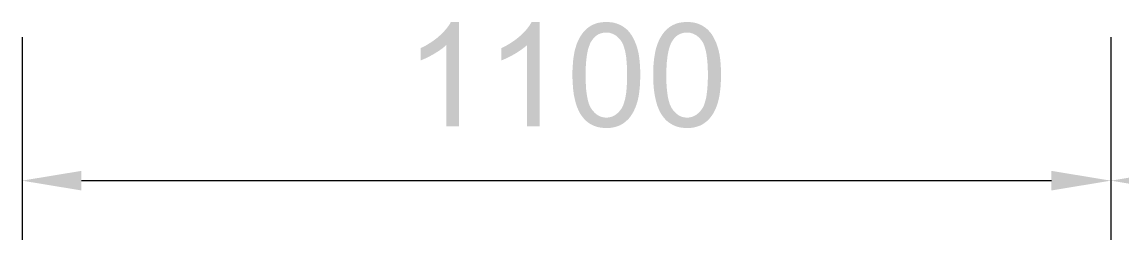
# Model space of a CAD drawing. Header units: millimetres. Extents: x -1336 to 24201, y -1370 to 16142.
# Drawn here: x 21751 to 22863, y 9740 to 9960 of the extents above; entities that cross this region are included whole.
import ezdxf

# ---------------------------------------------------------------- set-up
doc = ezdxf.new("R2010")
doc.units = ezdxf.units.MM
doc.layers.add('A-DIMS-MM', color=7, linetype='Continuous', lineweight=13)

msp = doc.modelspace()

# ---------------------------------------------------------------- hatches: boundary and pattern name
at = {"layer": 'A-DIMS-MM'}
h = msp.add_hatch(color=7, dxfattribs=at)
h.paths.add_polyline_path([(22192.5, 9855), (22179.6, 9855), (22179.6, 9937.2), (22178.4, 9936), (22177.1, 9934.9), (22175.7, 9933.8), (22174.2, 9932.7), (22172.6, 9931.6), (22171, 9930.5), (22169.2, 9929.4), (22167.4, 9928.3), (22165.5, 9927.2), (22163.7, 9926.2), (22161.9, 9925.3), (22160.2, 9924.4), (22158.5, 9923.6), (22156.9, 9922.9), (22155.3, 9922.2), (22153.8, 9921.6), (22153.8, 9934.1), (22156.5, 9935.4), (22159.1, 9936.7), (22161.5, 9938.2), (22163.9, 9939.7), (22166.3, 9941.3), (22168.5, 9942.9), (22170.7, 9944.6), (22172.7, 9946.4), (22174.7, 9948.2), (22176.5, 9950), (22178.1, 9951.8), (22179.6, 9953.5), (22181, 9955.3), (22182.2, 9957), (22183.3, 9958.7), (22184.2, 9960.4), (22192.5, 9960.4), (22192.5, 9855)])
h.paths.add_polyline_path([(22274.1, 9855), (22261.2, 9855), (22261.2, 9937.2), (22260, 9936), (22258.7, 9934.9), (22257.3, 9933.8), (22255.8, 9932.7), (22254.2, 9931.6), (22252.6, 9930.5), (22250.8, 9929.4), (22249, 9928.3), (22247.1, 9927.2), (22245.3, 9926.2), (22243.5, 9925.3), (22241.8, 9924.4), (22240.1, 9923.6), (22238.5, 9922.9), (22236.9, 9922.2), (22235.4, 9921.6), (22235.4, 9934.1), (22238.1, 9935.4), (22240.6, 9936.7), (22243.1, 9938.2), (22245.5, 9939.7), (22247.8, 9941.3), (22250.1, 9942.9), (22252.2, 9944.6), (22254.3, 9946.4), (22256.3, 9948.2), (22258.1, 9950), (22259.7, 9951.8), (22261.2, 9953.5), (22262.6, 9955.3), (22263.8, 9957), (22264.8, 9958.7), (22265.8, 9960.4), (22274.1, 9960.4), (22274.1, 9855)])
h.paths.add_polyline_path([(22307.1, 9906.8), (22307.1, 9909.1), (22307.1, 9911.3), (22307.2, 9913.5), (22307.3, 9915.6), (22307.5, 9917.7), (22307.6, 9919.7), (22307.8, 9921.7), (22308, 9923.6), (22308.3, 9925.4), (22308.6, 9927.2), (22308.9, 9929), (22309.2, 9930.6), (22309.6, 9932.2), (22310, 9933.8), (22310.5, 9935.3), (22310.9, 9936.8), (22311.4, 9938.2), (22311.9, 9939.5), (22312.5, 9940.8), (22313.1, 9942.1), (22313.7, 9943.3), (22314.3, 9944.5), (22315, 9945.7), (22315.7, 9946.8), (22316.4, 9947.9), (22317.2, 9948.9), (22317.9, 9949.9), (22318.8, 9950.9), (22319.6, 9951.8), (22320.5, 9952.6), (22321.4, 9953.5), (22322.3, 9954.3), (22323.3, 9955), (22324.3, 9955.7), (22325.3, 9956.4), (22326.3, 9957), (22327.4, 9957.5), (22328.5, 9958), (22329.7, 9958.5), (22330.8, 9958.9), (22332, 9959.3), (22333.3, 9959.6), (22334.5, 9959.8), (22335.8, 9960), (22337.2, 9960.2), (22338.5, 9960.3), (22339.9, 9960.4), (22341.3, 9960.4), (22343.4, 9960.4), (22345.4, 9960.2), (22347.4, 9960), (22349.3, 9959.6), (22351.1, 9959.1), (22352.8, 9958.5), (22354.5, 9957.8), (22356.2, 9957), (22357.7, 9956.1), (22359.2, 9955.1), (22360.6, 9954.1), (22362, 9952.9), (22363.3, 9951.6), (22364.5, 9950.2), (22365.6, 9948.8), (22366.7, 9947.2), (22367.7, 9945.6), (22368.6, 9943.8), (22369.5, 9942), (22370.4, 9940.1), (22371.2, 9938.1), (22371.9, 9936), (22372.6, 9933.9), (22373.2, 9931.6), (22373.5, 9930.4), (22373.8, 9929.2), (22374, 9927.9), (22374.2, 9926.6), (22374.4, 9925.2), (22374.6, 9923.8), (22374.8, 9922.3), (22375, 9920.8), (22375.1, 9919.2), (22375.2, 9917.6), (22375.3, 9915.9), (22375.4, 9914.2), (22375.5, 9912.4), (22375.5, 9910.6), (22375.6, 9908.7), (22375.6, 9906.8), (22375.5, 9904.5), (22375.5, 9902.3), (22375.4, 9900.1), (22375.3, 9898), (22375.2, 9895.9), (22375, 9893.9), (22374.8, 9892), (22374.6, 9890.1), (22374.4, 9888.2), (22374.1, 9886.5), (22373.8, 9884.7), (22373.4, 9883.1), (22373.1, 9881.5), (22372.7, 9879.9), (22372.2, 9878.4), (22371.8, 9877), (22371.3, 9875.6), (22370.8, 9874.2), (22370.2, 9872.9), (22369.6, 9871.6), (22369, 9870.4), (22368.4, 9869.2), (22367.7, 9868), (22367, 9866.9), (22366.3, 9865.8), (22365.6, 9864.8), (22364.8, 9863.8), (22364, 9862.8), (22363.1, 9861.9), (22362.2, 9861), (22361.3, 9860.2), (22360.4, 9859.4), (22359.5, 9858.7), (22358.5, 9858), (22357.4, 9857.3), (22356.4, 9856.7), (22355.3, 9856.1), (22354.2, 9855.6), (22353, 9855.2), (22351.9, 9854.8), (22350.7, 9854.4), (22349.4, 9854.1), (22348.1, 9853.8), (22346.8, 9853.6), (22345.5, 9853.4), (22344.1, 9853.3), (22342.7, 9853.2), (22341.3, 9853.2), (22339.5, 9853.3), (22337.6, 9853.4), (22335.9, 9853.6), (22334.1, 9853.9), (22332.5, 9854.3), (22330.9, 9854.7), (22329.3, 9855.3), (22327.8, 9855.9), (22326.3, 9856.7), (22324.9, 9857.5), (22323.5, 9858.4), (22322.2, 9859.3), (22321, 9860.4), (22319.7, 9861.5), (22318.6, 9862.8), (22317.5, 9864.1), (22316.2, 9865.8), (22315, 9867.6), (22313.9, 9869.6), (22312.9, 9871.7), (22312, 9873.9), (22311.1, 9876.2), (22310.4, 9878.7), (22309.7, 9881.3), (22309.1, 9884.1), (22308.5, 9886.9), (22308.1, 9889.9), (22307.7, 9893), (22307.5, 9896.3), (22307.3, 9899.6), (22307.1, 9903.2), (22307.1, 9906.8)])
h.paths.add_polyline_path([(22320.3, 9906.8), (22320.4, 9903.6), (22320.4, 9900.6), (22320.6, 9897.7), (22320.7, 9894.9), (22320.9, 9892.3), (22321.2, 9889.8), (22321.5, 9887.5), (22321.9, 9885.3), (22322.3, 9883.2), (22322.7, 9881.2), (22323.2, 9879.4), (22323.7, 9877.7), (22324.3, 9876.2), (22325, 9874.8), (22325.7, 9873.5), (22326.4, 9872.4), (22327.2, 9871.3), (22327.9, 9870.4), (22328.8, 9869.5), (22329.6, 9868.6), (22330.4, 9867.9), (22331.3, 9867.2), (22332.2, 9866.5), (22333.1, 9865.9), (22334.1, 9865.4), (22335.1, 9865), (22336, 9864.6), (22337.1, 9864.3), (22338.1, 9864.1), (22339.1, 9863.9), (22340.2, 9863.8), (22341.3, 9863.8), (22342.4, 9863.8), (22343.5, 9863.9), (22344.6, 9864.1), (22345.6, 9864.3), (22346.6, 9864.6), (22347.6, 9865), (22348.6, 9865.5), (22349.5, 9866), (22350.4, 9866.5), (22351.3, 9867.2), (22352.2, 9867.9), (22353.1, 9868.6), (22353.9, 9869.5), (22354.7, 9870.4), (22355.5, 9871.4), (22356.3, 9872.4), (22357, 9873.5), (22357.7, 9874.8), (22358.3, 9876.2), (22358.9, 9877.8), (22359.4, 9879.5), (22359.9, 9881.3), (22360.4, 9883.2), (22360.8, 9885.3), (22361.2, 9887.5), (22361.5, 9889.9), (22361.7, 9892.3), (22361.9, 9895), (22362.1, 9897.7), (22362.2, 9900.6), (22362.3, 9903.6), (22362.3, 9906.8), (22362.3, 9910), (22362.2, 9913), (22362.1, 9915.9), (22361.9, 9918.7), (22361.7, 9921.3), (22361.5, 9923.8), (22361.2, 9926.1), (22360.8, 9928.4), (22360.4, 9930.4), (22359.9, 9932.4), (22359.4, 9934.2), (22358.9, 9935.9), (22358.3, 9937.4), (22357.7, 9938.8), (22357, 9940.1), (22356.3, 9941.2), (22355.5, 9942.3), (22354.7, 9943.2), (22353.9, 9944.1), (22353, 9945), (22352.2, 9945.7), (22351.3, 9946.4), (22350.4, 9947.1), (22349.5, 9947.6), (22348.5, 9948.1), (22347.5, 9948.6), (22346.5, 9948.9), (22345.5, 9949.2), (22344.5, 9949.5), (22343.4, 9949.6), (22342.3, 9949.7), (22341.2, 9949.8), (22340.1, 9949.7), (22339, 9949.6), (22338, 9949.5), (22337, 9949.3), (22336, 9949), (22335, 9948.7), (22334.1, 9948.3), (22333.2, 9947.9), (22332.3, 9947.4), (22331.5, 9946.8), (22330.7, 9946.2), (22329.9, 9945.5), (22329.1, 9944.8), (22328.4, 9944), (22327.7, 9943.1), (22327, 9942.2), (22326.2, 9941), (22325.4, 9939.6), (22324.7, 9938.1), (22324.1, 9936.4), (22323.5, 9934.7), (22322.9, 9932.8), (22322.4, 9930.7), (22322, 9928.6), (22321.6, 9926.3), (22321.3, 9923.9), (22321, 9921.4), (22320.8, 9918.7), (22320.6, 9915.9), (22320.4, 9913), (22320.4, 9910), (22320.3, 9906.8)])
h.paths.add_polyline_path([(22388.7, 9906.8), (22388.7, 9909.1), (22388.7, 9911.3), (22388.8, 9913.5), (22388.9, 9915.6), (22389, 9917.7), (22389.2, 9919.7), (22389.4, 9921.7), (22389.6, 9923.6), (22389.9, 9925.4), (22390.2, 9927.2), (22390.5, 9929), (22390.8, 9930.6), (22391.2, 9932.2), (22391.6, 9933.8), (22392, 9935.3), (22392.5, 9936.8), (22393, 9938.2), (22393.5, 9939.5), (22394.1, 9940.8), (22394.6, 9942.1), (22395.3, 9943.3), (22395.9, 9944.5), (22396.6, 9945.7), (22397.3, 9946.8), (22398, 9947.9), (22398.7, 9948.9), (22399.5, 9949.9), (22400.3, 9950.9), (22401.2, 9951.8), (22402.1, 9952.6), (22403, 9953.5), (22403.9, 9954.3), (22404.8, 9955), (22405.8, 9955.7), (22406.9, 9956.4), (22407.9, 9957), (22409, 9957.5), (22410.1, 9958), (22411.2, 9958.5), (22412.4, 9958.9), (22413.6, 9959.3), (22414.9, 9959.6), (22416.1, 9959.8), (22417.4, 9960), (22418.7, 9960.2), (22420.1, 9960.3), (22421.5, 9960.4), (22422.9, 9960.4), (22425, 9960.4), (22427, 9960.2), (22428.9, 9960), (22430.8, 9959.6), (22432.7, 9959.1), (22434.4, 9958.5), (22436.1, 9957.8), (22437.7, 9957), (22439.3, 9956.1), (22440.8, 9955.1), (22442.2, 9954.1), (22443.5, 9952.9), (22444.8, 9951.6), (22446, 9950.2), (22447.2, 9948.8), (22448.3, 9947.2), (22449.3, 9945.6), (22450.2, 9943.8), (22451.1, 9942), (22452, 9940.1), (22452.8, 9938.1), (22453.5, 9936), (22454.2, 9933.9), (22454.8, 9931.6), (22455.1, 9930.4), (22455.3, 9929.2), (22455.6, 9927.9), (22455.8, 9926.6), (22456, 9925.2), (22456.2, 9923.8), (22456.4, 9922.3), (22456.5, 9920.8), (22456.7, 9919.2), (22456.8, 9917.6), (22456.9, 9915.9), (22457, 9914.2), (22457.1, 9912.4), (22457.1, 9910.6), (22457.1, 9908.7), (22457.1, 9906.8), (22457.1, 9904.5), (22457.1, 9902.3), (22457, 9900.1), (22456.9, 9898), (22456.8, 9895.9), (22456.6, 9893.9), (22456.4, 9892), (22456.2, 9890.1), (22455.9, 9888.2), (22455.7, 9886.5), (22455.3, 9884.7), (22455, 9883.1), (22454.6, 9881.5), (22454.2, 9879.9), (22453.8, 9878.4), (22453.3, 9877), (22452.9, 9875.6), (22452.3, 9874.2), (22451.8, 9872.9), (22451.2, 9871.6), (22450.6, 9870.4), (22450, 9869.2), (22449.3, 9868), (22448.6, 9866.9), (22447.9, 9865.8), (22447.1, 9864.8), (22446.3, 9863.8), (22445.5, 9862.8), (22444.7, 9861.9), (22443.8, 9861), (22442.9, 9860.2), (22442, 9859.4), (22441, 9858.7), (22440, 9858), (22439, 9857.3), (22438, 9856.7), (22436.9, 9856.1), (22435.8, 9855.6), (22434.6, 9855.2), (22433.4, 9854.8), (22432.2, 9854.4), (22431, 9854.1), (22429.7, 9853.8), (22428.4, 9853.6), (22427.1, 9853.4), (22425.7, 9853.3), (22424.3, 9853.2), (22422.9, 9853.2), (22421, 9853.3), (22419.2, 9853.4), (22417.4, 9853.6), (22415.7, 9853.9), (22414, 9854.3), (22412.4, 9854.7), (22410.9, 9855.3), (22409.3, 9855.9), (22407.9, 9856.7), (22406.5, 9857.5), (22405.1, 9858.4), (22403.8, 9859.3), (22402.5, 9860.4), (22401.3, 9861.5), (22400.2, 9862.8), (22399.1, 9864.1), (22397.8, 9865.8), (22396.6, 9867.6), (22395.5, 9869.6), (22394.5, 9871.7), (22393.6, 9873.9), (22392.7, 9876.2), (22392, 9878.7), (22391.3, 9881.3), (22390.7, 9884.1), (22390.1, 9886.9), (22389.7, 9889.9), (22389.3, 9893), (22389, 9896.3), (22388.8, 9899.6), (22388.7, 9903.2), (22388.7, 9906.8)])
h.paths.add_polyline_path([(22401.9, 9906.8), (22401.9, 9903.6), (22402, 9900.6), (22402.1, 9897.7), (22402.3, 9894.9), (22402.5, 9892.3), (22402.8, 9889.8), (22403.1, 9887.5), (22403.4, 9885.3), (22403.8, 9883.2), (22404.3, 9881.2), (22404.8, 9879.4), (22405.3, 9877.7), (22405.9, 9876.2), (22406.6, 9874.8), (22407.2, 9873.5), (22408, 9872.4), (22408.7, 9871.3), (22409.5, 9870.4), (22410.3, 9869.5), (22411.2, 9868.6), (22412, 9867.9), (22412.9, 9867.2), (22413.8, 9866.5), (22414.7, 9865.9), (22415.7, 9865.4), (22416.6, 9865), (22417.6, 9864.6), (22418.6, 9864.3), (22419.7, 9864.1), (22420.7, 9863.9), (22421.8, 9863.8), (22422.9, 9863.8), (22424, 9863.8), (22425.1, 9863.9), (22426.1, 9864.1), (22427.2, 9864.3), (22428.2, 9864.6), (22429.2, 9865), (22430.1, 9865.5), (22431.1, 9866), (22432, 9866.5), (22432.9, 9867.2), (22433.8, 9867.9), (22434.6, 9868.6), (22435.5, 9869.5), (22436.3, 9870.4), (22437.1, 9871.4), (22437.8, 9872.4), (22438.6, 9873.5), (22439.3, 9874.8), (22439.9, 9876.2), (22440.5, 9877.8), (22441, 9879.5), (22441.5, 9881.3), (22442, 9883.2), (22442.4, 9885.3), (22442.7, 9887.5), (22443, 9889.9), (22443.3, 9892.3), (22443.5, 9895), (22443.7, 9897.7), (22443.8, 9900.6), (22443.9, 9903.6), (22443.9, 9906.8), (22443.9, 9910), (22443.8, 9913), (22443.7, 9915.9), (22443.5, 9918.7), (22443.3, 9921.3), (22443, 9923.8), (22442.7, 9926.1), (22442.4, 9928.4), (22442, 9930.4), (22441.5, 9932.4), (22441, 9934.2), (22440.5, 9935.9), (22439.9, 9937.4), (22439.3, 9938.8), (22438.6, 9940.1), (22437.8, 9941.2), (22437.1, 9942.3), (22436.3, 9943.2), (22435.5, 9944.1), (22434.6, 9945), (22433.8, 9945.7), (22432.9, 9946.4), (22432, 9947.1), (22431, 9947.6), (22430.1, 9948.1), (22429.1, 9948.6), (22428.1, 9948.9), (22427.1, 9949.2), (22426, 9949.5), (22425, 9949.6), (22423.9, 9949.7), (22422.8, 9949.8), (22421.7, 9949.7), (22420.6, 9949.6), (22419.6, 9949.5), (22418.5, 9949.3), (22417.6, 9949), (22416.6, 9948.7), (22415.7, 9948.3), (22414.8, 9947.9), (22413.9, 9947.4), (22413.1, 9946.8), (22412.2, 9946.2), (22411.5, 9945.5), (22410.7, 9944.8), (22410, 9944), (22409.3, 9943.1), (22408.6, 9942.2), (22407.8, 9941), (22407, 9939.6), (22406.3, 9938.1), (22405.7, 9936.4), (22405.1, 9934.7), (22404.5, 9932.8), (22404, 9930.7), (22403.6, 9928.6), (22403.2, 9926.3), (22402.9, 9923.9), (22402.6, 9921.4), (22402.3, 9918.7), (22402.2, 9915.9), (22402, 9913), (22401.9, 9910), (22401.9, 9906.8)])

# ---------------------------------------------------------------- linework, layer by layer
at = {"color": 7}
for p, q in [((21751, 9945), (21751, 9740)), ((22851, 9945), (22851, 9740)), ((22851, 9945), (22851, 9740)), ((21811, 9800), (22791, 9800))]:
    msp.add_line(p, q, dxfattribs=at)
at = {"color": 0, "linetype": 'ByBlock'}
for points in [[(21811, 9790.1), (21751, 9800), (21811, 9809.9)], [(22791, 9809.9), (22851, 9800), (22791, 9790.1)], [(22911, 9790.1), (22851, 9800), (22911, 9809.9)]]:
    msp.add_solid(points, dxfattribs=at)
at = {"layer": 'Defpoints'}
for p in [(21751, 9800), (22851, 9800)]:
    msp.add_point(p, dxfattribs=at)

doc.saveas('drawing.dxf')
